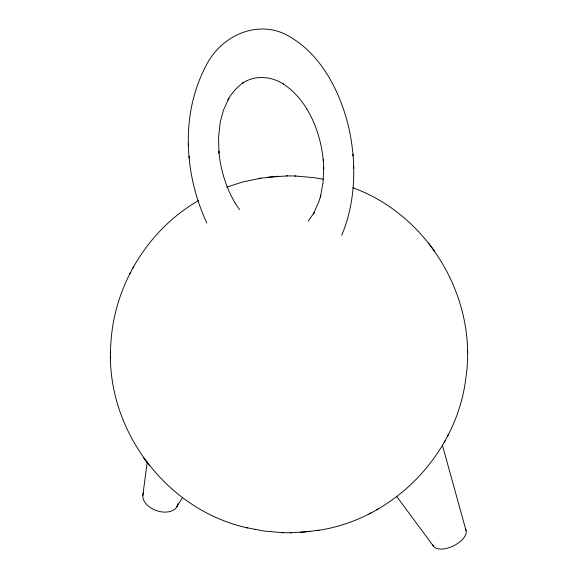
<?xml version="1.0" encoding="UTF-8"?>
<svg xmlns="http://www.w3.org/2000/svg" width="578" height="578" viewBox="0 0 578 578"><rect width="100%" height="100%" fill="white"/><g stroke="black" fill="none" stroke-linecap="round" stroke-linejoin="round"><path stroke-width="0.87" d="M206.859 223.014C184.238 174.578 180.452 114.552 205.717 66.369C221.367 33.9 261.979 16.935 293.349 38.972L293.667 39.16C307.72 48.111 318.846 60.943 327.603 74.988L327.863 75.407C342.559 99.756 350.839 127.724 353.071 156.002M323.687 167.172L323.03 182.749L320.349 197.373L320.833 195.256L318.774 201.997L313.298 214.098L314.266 212.494L308.211 221.092M352.963 154.145C355.34 181.55 352.515 209.836 341.692 235.304M247.341 527.859C165.257 509.847 104.517 427.626 110.832 343.982C113.917 285.626 147.686 229.907 198.377 200.638M142.809 495.548L147.224 461.873M317.026 530.532C393.567 519.795 457.162 453.694 465.984 377.159C477.457 297.923 428.32 215.088 352.891 187.763M129.393 274.499L130.281 272.83M132.738 268.214L133.735 266.35M444.265 442.336L445.262 440.472M447.719 435.855L448.607 434.186M176.868 506.711L182.518 497.47M369.024 513.849L370.816 512.888M376.451 509.839L378.193 508.915M226.793 187.142L242.413 182.063L260.974 178.154M267.404 177.273L287.411 175.907M310.596 531.413L290.589 532.779M258.995 178.443L277.895 176.225M319.005 530.243L300.105 532.468M246.365 527.642L264.088 531.059L283.068 532.685M294.932 176.001L313.912 177.627L323.304 179.238M286.406 175.9L295.936 176.008M282.064 532.678L291.594 532.786M254.696 529.448L255.678 529.672M434.678 251.264L428.479 243.013M143.322 457.422L149.521 465.673M396.653 496.444L433.579 546.297M239.516 209.626L235.347 203.405L235.607 203.817C225.976 187.915 220.55 169.679 218.838 151.212L218.939 153.076L218.571 137.246L220.247 122.074L223.411 110.29L228.888 98.188L227.92 99.792C231.857 93.044 237.002 86.924 243.54 82.56L242.406 83.225C254.688 74.851 271.393 76.13 283.523 84.128L283.206 83.94C292.988 90.168 300.741 99.105 306.839 108.888L306.578 108.469C316.209 124.371 321.635 142.607 323.355 161.074M442.38 445.125L466.092 530.698M353.635 166.24L353.75 168.22M323.246 159.21L323.803 169.152M188.442 144.067L188.551 146.046M189.114 156.284L189.223 158.141M467.4 350.449L467.407 352.623M110.579 351.727L110.586 353.548M110.593 356.062L110.6 358.244M465.203 528.87A18.12 9.125 -26 0 1 453.542 545.849A18.12 9.125 -26 0 1 432.857 544.751M177.814 503.705A18.12 11.806 19.5 0 1 157.23 510.873A18.12 11.806 19.5 0 1 143.496 492.788"/></g></svg>
